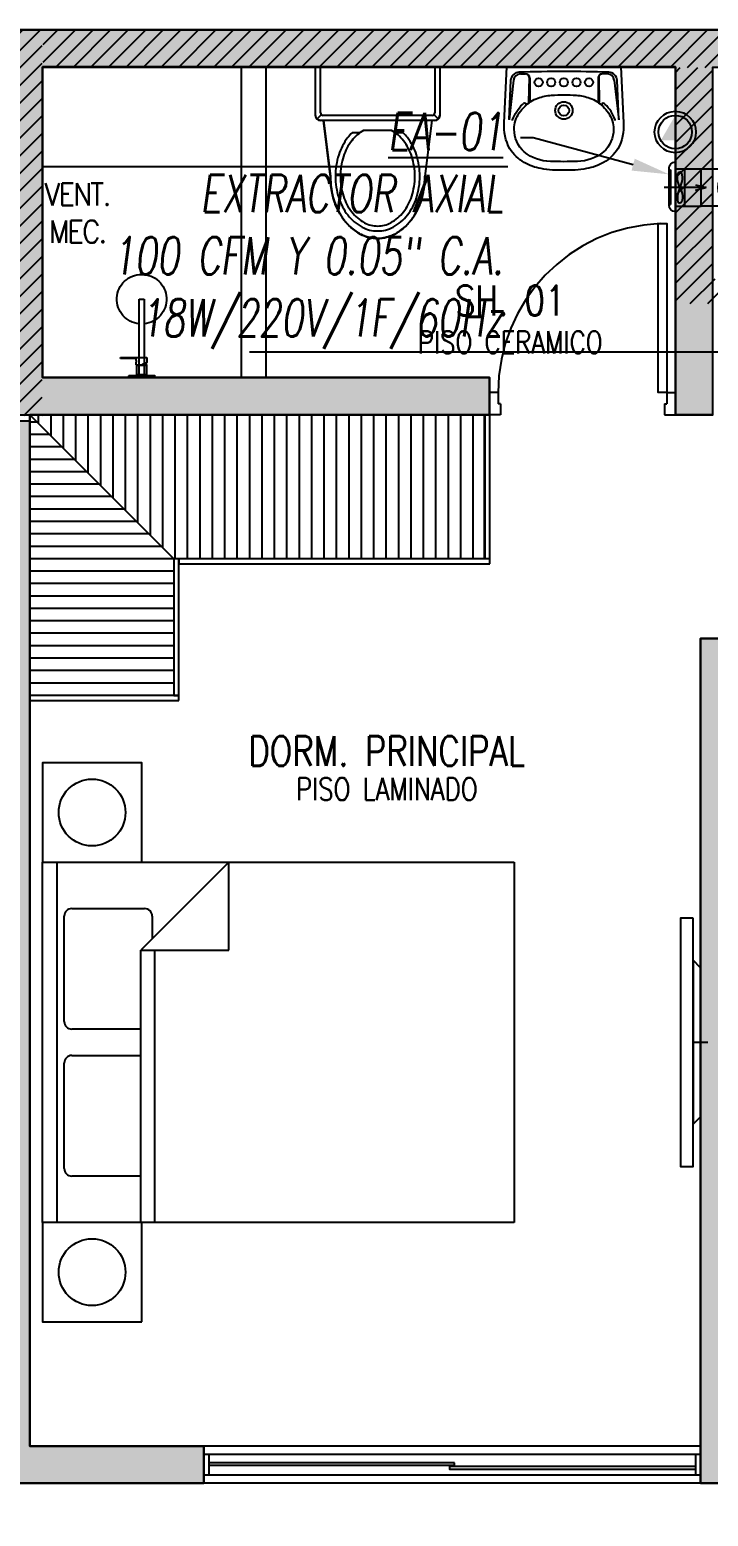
# Model space of a CAD drawing. Header units: millimetres. Extents: x -3 to 53, y -269 to 39.
# Drawn here: x 27.15 to 29.88, y 22.54 to 28.52 of the extents above; entities that cross this region are included whole.
import ezdxf
from ezdxf import colors
from ezdxf.entities.mleader import LeaderData, LeaderLine
from ezdxf.enums import TextEntityAlignment as Align
from ezdxf.math import Vec2, Vec3

# ---------------------------------------------------------------- set-up
doc = ezdxf.new("R2010")
doc.units = ezdxf.units.MM
doc.header["$LTSCALE"] = 15
doc.linetypes.add('CENTER', pattern=[2, 1.25, -0.25, 0.25, -0.25])
doc.linetypes.add('HIDDEN2', pattern=[0.1875, 0.125, -0.0625])
doc.layers.get('0').update_dxf_attribs({"color": 250})
for name, color, linetype in [('A-CORTE', 250, 'CENTER'), ('A-EST HATCH', 250, 'Continuous'), ('A-EST PLACAS', 250, 'Continuous'), ('A-EST VIGAS', 250, 'HIDDEN2'), ('A-MOBILIARIO', 250, 'Continuous'), ('A-MURO BAJO', 251, 'Continuous'), ('A-PROYECCIONES', 250, 'HIDDEN2'), ('A-SANITARIOS', 250, 'Continuous'), ('A-TEXTO-ACABADO PISO', 250, 'Continuous'), ('A-TEXTO-AMBIENTE', 252, 'Continuous'), ('A-TEXTO-INDICACIONES', 250, 'Continuous'), ('DLP_MOBILIARIO FIJO', 250, 'Continuous'), ('L-06_EQ-FIN-CONT', 141, 'Continuous'), ('L3 Equipos y Ductos', 160, 'Continuous'), ('L4 Linea mediana', 191, 'Continuous'), ('L6 Linea fina', 141, 'Continuous'), ('MURO CF 120', 250, 'Continuous'), ('MURO CF 60', 250, 'Continuous')]:
    doc.layers.add(name, color=color, linetype=linetype)
doc.layers.add('A-MUROS', color=252, linetype='Continuous', lineweight=30)
doc.styles.add('JNV ING', font='romans.shx', dxfattribs={"width": 0.7, "oblique": 8, "height": 0.15})
doc.styles.add('ROMANS', font='romans.shx', dxfattribs={"width": 0.8})
pattern_1 = [(45, (179.999405, -25.002057), (-0.035355339, 0.035355339), [])]

# ---------------------------------------------------------------- blocks, each defined once
blk = doc.blocks.new('FUTURE 150')
at = {"layer": 'L3 Equipos y Ductos'}
for p, q in [((-0.1294, 0.1486), (-0.1294, -0.0006)), ((-0.104, -0.026), (-0.104, 0.174)), ((-0.104, 0.152), (0, 0.152)), ((0, 0.152), (0, 0.002)), ((-0.104, 0.002), (0, 0.002))]:
    blk.add_line(p, q, dxfattribs=at)
for centre, start, end in [((-0.104, 0.1486), 90, 180), ((-0.104, -0.0006), 180, 270)]:
    blk.add_arc(centre, 0.0254, start, end, dxfattribs=at)
at = {"layer": 'L4 Linea mediana'}
for p, q in [((-0.1294, 0.1448), (-0.1239, 0.1448)), ((-0.1239, 0.0052), (-0.1239, 0.1448)), ((-0.066, 0.152), (-0.066, 0.002)), ((-0.1294, 0.0052), (-0.1239, 0.0052))]:
    blk.add_line(p, q, dxfattribs=at)
at = {"layer": 'L6 Linea fina'}
for p, q in [((0.0199, 0.077), (-0.1499, 0.077)), ((-0.0231, 0.0872), (0.0199, 0.077)), ((-0.0231, 0.0668), (0.0199, 0.077))]:
    blk.add_line(p, q, dxfattribs=at)
for points in [[(-0.0857, 0.077), (-0.0921, 0.0934), (-0.0951, 0.1284), (-0.0911, 0.1379), (-0.0857, 0.1402)], [(-0.0857, 0.077), (-0.0794, 0.0934), (-0.0764, 0.1284), (-0.0804, 0.1379), (-0.0857, 0.1402)], [(-0.0857, 0.077), (-0.0921, 0.0606), (-0.0951, 0.0256), (-0.0911, 0.0161), (-0.0857, 0.0138)], [(-0.0857, 0.077), (-0.0794, 0.0606), (-0.0764, 0.0256), (-0.0804, 0.0161), (-0.0857, 0.0138)]]:
    blk.add_spline(points, degree=3, dxfattribs=at)
blk = doc.blocks.new('Trampa de humo')
at = {"layer": 'L3 Equipos y Ductos'}
blk.add_lwpolyline([(0.155, 0.15), (0.013, 0.15), (0.013, 0), (0.155, 0)], dxfattribs=at)
for radius in [0.075, 0.06]:
    blk.add_circle((0.155, 0.075), radius, dxfattribs=at)
blk = doc.blocks.new('FUTURE150 con trampa')
blk.add_blockref('Trampa de humo', (0.0927, 0.0279))
at = {"layer": 'L-06_EQ-FIN-CONT'}
blk.add_blockref('FUTURE 150', (0.1057, 0.0259), dxfattribs=at)
blk = doc.blocks.new('PTO ELECT')
at = {"layer": 'L4 Linea mediana', "ltscale": 1.5}
blk.add_circle((-0.6859, 0.0891), 0.0833, dxfattribs=at)
at = {"layer": 'L6 Linea fina', "ltscale": 1.5}
blk.add_circle((-0.6859, 0.0891), 0.0671, dxfattribs=at)
blk.add_solid([(-0.6278, 0.0555), (-0.744, 0.0555), (-0.6278, 0.0555), (-0.6859, 0.1562)], dxfattribs=at)
blk = doc.blocks.new('est_P1')
at = {"layer": 'A-EST HATCH'}
h = blk.add_hatch(color=256, dxfattribs=at)
h.dxf.hatch_style = 1
h.paths.add_polyline_path([(-9.144, -13.7899), (-9.144, -7.725), (-10.644, -7.725), (-10.644, -8.475), (-10.794, -8.475), (-10.794, -7.525), (-8.994, -7.525), (-8.994, -8.4), (-7.494, -8.4), (-7.494, -7.9), (-7.344, -7.9), (-7.344, -8.6), (-8.994, -8.6), (-8.994, -13.7899)])
h.paths.add_polyline_path([(-30.244, -3.725), (-28.644, -3.725), (-28.644, -0.625), (-29.844, -0.625), (-29.844, -0.475), (-28.494, -0.475), (-28.494, -3.875), (-30.244, -3.875)])
h.paths.add_polyline_path([(-31.044, -0.475), (-31.194, -0.475), (-31.194, -3.875), (-31.044, -3.875)])
h.paths.add_polyline_path([(-36.544, 0), (-36.844, 0), (-36.844, -0.15), (-36.694, -0.15), (-36.694, -3.225), (-36.544, -3.225)])
h.paths.add_polyline_path([(-33.594, -0.625), (-33.594, -3.725), (-31.994, -3.725), (-31.994, -3.875), (-33.744, -3.875), (-33.744, -0.475), (-32.394, -0.475), (-32.394, -0.625)])
h.paths.add_polyline_path([(-42.844, -0.15), (-43.444, -0.15), (-43.444, 0), (-42.694, 0), (-42.694, -3.4), (-43.844, -3.4), (-43.844, -3.25), (-42.844, -3.25)])
h.paths.add_polyline_path([(-44.644, 0), (-44.644, -3.4), (-44.794, -3.4), (-44.794, 0)])
h.paths.add_polyline_path([(-45.594, -3.25), (-47.194, -3.25), (-47.194, -0.15), (-45.994, -0.15), (-45.994, 0), (-47.344, 0), (-47.344, -3.4), (-45.594, -3.4)])
h.paths.add_polyline_path([(-42.844, -13.7), (-43.444, -13.7), (-43.444, -13.85), (-42.694, -13.85), (-42.694, -10.45), (-43.844, -10.45), (-43.844, -10.6), (-42.844, -10.6)])
h.paths.add_polyline_path([(-44.644, -13.85), (-44.644, -10.45), (-44.794, -10.45), (-44.794, -13.85)])
h.paths.add_polyline_path([(-45.594, -10.6), (-47.194, -10.6), (-47.194, -13.7), (-45.994, -13.7), (-45.994, -13.85), (-47.344, -13.85), (-47.344, -10.45), (-45.594, -10.45)])
h.paths.add_polyline_path([(-39.994, -10.35), (-39.844, -10.35), (-39.844, -13.6999), (-39.694, -13.6999), (-39.694, -13.8499), (-39.994, -13.8499)])
h.paths.add_polyline_path([(-30.244, -10.125), (-28.644, -10.125), (-28.644, -13.225), (-29.844, -13.225), (-29.844, -13.375), (-28.494, -13.375), (-28.494, -9.975), (-30.244, -9.975)])
h.paths.add_polyline_path([(-31.044, -13.375), (-31.194, -13.375), (-31.194, -9.975), (-31.044, -9.975)])
h.paths.add_polyline_path([(-36.544, -13.85), (-36.844, -13.8499), (-36.844, -13.7), (-36.694, -13.7), (-36.694, -10.625), (-36.544, -10.625)])
h.paths.add_polyline_path([(-33.594, -13.225), (-33.594, -10.125), (-31.994, -10.125), (-31.994, -9.975), (-33.744, -9.975), (-33.744, -13.375), (-32.394, -13.375), (-32.394, -13.225)])
h.paths.add_polyline_path([(-17.094, -3.725), (-18.694, -3.725), (-18.694, -0.625), (-17.494, -0.625), (-17.494, -0.475), (-18.844, -0.475), (-18.844, -3.875), (-17.094, -3.875)])
h.paths.add_polyline_path([(-16.294, -0.475), (-16.144, -0.475), (-16.144, -3.875), (-16.294, -3.875)])
h.paths.add_polyline_path([(-10.494, 0), (-10.494, -0.15), (-10.644, -0.15), (-10.644, -3.225), (-10.794, -3.225), (-10.794, 0)])
h.paths.add_polyline_path([(-13.744, -0.625), (-13.744, -3.725), (-15.344, -3.725), (-15.344, -3.875), (-13.594, -3.875), (-13.594, -0.475), (-14.944, -0.475), (-14.944, -0.625)])
h.paths.add_polyline_path([(-8.994, -5.25), (-7.344, -5.25), (-7.344, -5.95), (-7.494, -5.95), (-7.494, -5.45), (-8.994, -5.45), (-8.994, -6.325), (-10.794, -6.325), (-10.794, -5.375), (-10.644, -5.375), (-10.644, -6.125), (-9.144, -6.125), (-9.144, -0.06), (-8.994, -0.06)])
h.paths.add_polyline_path([(-4.494, -0.15), (-3.894, -0.15), (-3.894, 0), (-4.644, 0), (-4.644, -3.4), (-3.494, -3.4), (-3.494, -3.25), (-4.494, -3.25)])
h.paths.add_polyline_path([(-2.694, 0), (-2.694, -3.4), (-2.544, -3.4), (-2.544, 0)])
h.paths.add_polyline_path([(-1.744, -3.25), (-0.144, -3.25), (-0.144, -0.15), (-1.344, -0.15), (-1.344, 0), (0.006, 0), (0.006, -3.4), (-1.744, -3.4)])
h.paths.add_polyline_path([(-2.694, -13.85), (-2.694, -10.4499), (-2.544, -10.4499), (-2.544, -13.85)])
h.paths.add_polyline_path([(-1.744, -10.5999), (-0.144, -10.5999), (-0.144, -13.7), (-1.344, -13.7), (-1.344, -13.85), (0.006, -13.85), (0.006, -10.4499), (-1.744, -10.4499)])
h.paths.add_polyline_path([(-7.344, -10.35), (-7.494, -10.35), (-7.494, -13.6999), (-7.644, -13.6999), (-7.644, -13.8499), (-7.344, -13.85)])
h.paths.add_polyline_path([(-17.094, -10.125), (-18.694, -10.125), (-18.694, -13.225), (-17.494, -13.225), (-17.494, -13.375), (-18.844, -13.375), (-18.844, -9.975), (-17.094, -9.975)])
h.paths.add_polyline_path([(-16.294, -13.375), (-16.144, -13.375), (-16.144, -9.975), (-16.294, -9.975)])
h.paths.add_polyline_path([(-10.794, -13.85), (-10.494, -13.8499), (-10.494, -13.6999), (-10.644, -13.7), (-10.644, -10.625), (-10.794, -10.625)])
h.paths.add_polyline_path([(-13.744, -13.225), (-13.744, -10.125), (-15.344, -10.125), (-15.344, -9.975), (-13.594, -9.975), (-13.594, -13.375), (-14.944, -13.375), (-14.944, -13.225)])
h.paths.add_polyline_path([(-38.344, -7.525), (-36.544, -7.525), (-36.544, -8.475), (-36.694, -8.475), (-36.694, -7.725), (-38.194, -7.725), (-38.194, -13.7899), (-38.344, -13.7899), (-38.344, -8.6), (-39.994, -8.6), (-39.994, -7.9), (-39.844, -7.9), (-39.844, -8.4), (-38.344, -8.4)])
h.paths.add_polyline_path([(-4.644, -13.85), (-4.644, -10.4499), (-3.494, -10.4499), (-3.494, -10.5999), (-4.494, -10.5999), (-4.494, -13.7), (-3.894, -13.7), (-3.894, -13.85)])
h.paths.add_polyline_path([(-1.7407, -5.5), (-1.594, -5.5), (-1.594, -4.3), (-3.744, -4.3), (-3.744, -4.45), (-3.294, -4.45), (-3.294, -6.05), (-3.094, -6.05), (-3.094, -4.45), (-1.744, -4.45), (-1.744, -5.5)], flags=17)
h.paths.add_polyline_path([(-1.7407, -8.3499), (-1.594, -8.3499), (-1.594, -9.5499), (-3.744, -9.5499), (-3.744, -9.3999), (-3.294, -9.4), (-3.294, -7.8), (-3.094, -7.8), (-3.094, -9.4), (-1.744, -9.3999), (-1.744, -8.3499)], flags=17)
h.paths.add_polyline_path([(-7.494, -6.85), (-4.644, -6.85), (-4.644, -4.3), (-4.494, -4.3), (-4.494, -6.85), (-1.744, -6.85), (-1.744, -6.25), (-1.594, -6.25), (-1.594, -6.85), (1.156, -6.85), (1.156, -2.8), (1.356, -2.8), (1.356, -11.05), (1.156, -11.05), (1.156, -7), (-1.594, -7), (-1.594, -7.5999), (-1.744, -7.5999), (-1.744, -7), (-4.494, -7), (-4.494, -9.5499), (-4.644, -9.5499), (-4.644, -7), (-7.494, -7)])
h.paths.add_polyline_path([(-7.344, 0), (-7.344, -3.5), (-7.494, -3.5), (-7.494, -0.15), (-7.644, -0.15), (-7.644, 0)])
h.paths.add_polyline_path([(-38.344, -0.06), (-38.344, -5.25), (-39.994, -5.25), (-39.994, -5.95), (-39.844, -5.95), (-39.844, -5.45), (-38.344, -5.45), (-38.344, -6.325), (-36.544, -6.325), (-36.544, -5.375), (-36.694, -5.375), (-36.694, -6.125), (-38.194, -6.125), (-38.194, -0.06)])
h.paths.add_polyline_path([(-45.744, -6.85), (-48.494, -6.85), (-48.494, -2.8), (-48.694, -2.8), (-48.694, -11.0499), (-48.494, -11.0499), (-48.494, -6.9999), (-45.744, -7), (-45.744, -7.6), (-45.594, -7.6), (-45.594, -7), (-42.844, -7), (-42.844, -9.55), (-42.694, -9.55), (-42.694, -6.9999), (-39.8439, -6.9999), (-39.8439, -6.85), (-42.694, -6.85), (-42.694, -4.3), (-42.844, -4.3), (-42.844, -6.85), (-45.594, -6.85), (-45.594, -6.25), (-45.744, -6.25)])
h.paths.add_polyline_path([(-39.994, 0), (-39.694, 0), (-39.694, -0.15), (-39.844, -0.15), (-39.8439, -3.5), (-39.994, -3.5)])
h.paths.add_polyline_path([(-45.5972, -5.5), (-45.744, -5.5), (-45.744, -4.3), (-43.594, -4.3), (-43.594, -4.45), (-44.044, -4.45), (-44.044, -6.05), (-44.244, -6.05), (-44.244, -4.45), (-45.594, -4.45), (-45.594, -5.5)], flags=17)
h.paths.add_polyline_path([(-45.5972, -8.35), (-45.744, -8.35), (-45.744, -9.55), (-43.594, -9.55), (-43.594, -9.4), (-44.044, -9.4), (-44.044, -7.8), (-44.244, -7.8), (-44.244, -9.4), (-45.594, -9.4), (-45.594, -8.35)], flags=17)
h.paths.add_polyline_path([(-25.344, -6.325), (-25.494, -6.325), (-25.494, -2.625), (-25.344, -2.625)])
h.paths.add_polyline_path([(-21.094, -6.325), (-11.694, -6.325), (-11.694, -6.175), (-15.244, -6.175), (-15.244, -4.775), (-15.444, -4.775), (-15.444, -6.175), (-18.344, -6.175), (-18.344, -4.775), (-18.494, -4.775), (-18.494, -6.175), (-20.894, -6.175), (-20.894, -4.925), (-19.244, -4.925), (-19.244, -4.775), (-21.519, -4.775), (-21.519, -4.925), (-21.094, -4.925)])
h.paths.add_polyline_path([(-21.544, -6.325), (-23.544, -6.325), (-23.544, -6.175), (-21.694, -6.175), (-21.694, -2.775), (-23.544, -2.775), (-23.544, -2.625), (-21.694, -2.625), (-21.694, -0.475), (-20.844, -0.475), (-20.844, -0.625), (-21.544, -0.625)])
h.paths.add_polyline_path([(-26.244, -4.925), (-26.244, -6.325), (-35.644, -6.325), (-35.644, -6.175), (-32.094, -6.175), (-32.094, -4.775), (-31.894, -4.775), (-31.894, -6.175), (-28.994, -6.175), (-28.994, -4.775), (-28.844, -4.775), (-28.844, -6.175), (-26.444, -6.175), (-26.444, -4.925), (-28.094, -4.925), (-28.094, -4.775), (-25.899, -4.7733), (-25.899, -4.9233)])
h.paths.add_polyline_path([(-25.874, -0.6233), (-26.494, -0.625), (-26.494, -0.475), (-25.674, -0.4733), (-25.674, -6.3233), (-25.874, -6.3233)])
h.paths.add_polyline_path([(-25.674, -9.0983), (-25.674, -13.3733), (-26.494, -13.375), (-26.494, -13.225), (-25.874, -13.2233), (-25.874, -9.0983)])
h.paths.add_polyline_path([(-27.644, -9.075), (-27.644, -8.925), (-25.874, -8.9234), (-25.874, -7.6733), (-28.394, -7.675), (-28.394, -9.075), (-28.544, -9.075), (-28.544, -7.675), (-31.894, -7.675), (-31.894, -9.075), (-32.094, -9.075), (-32.094, -7.675), (-35.644, -7.675), (-35.644, -7.525), (-25.674, -7.5234), (-25.674, -9.0733)])
h.paths.add_polyline_path([(-19.694, -9.075), (-19.694, -8.925), (-21.494, -8.925), (-21.494, -7.675), (-18.944, -7.675), (-18.944, -9.075), (-18.794, -9.075), (-18.794, -7.675), (-15.444, -7.675), (-15.444, -9.075), (-15.244, -9.075), (-15.244, -7.675), (-11.694, -7.675), (-11.694, -7.525), (-21.694, -7.525), (-21.694, -9.075)])
h.paths.add_polyline_path([(-22.694, -12.8249), (-25.344, -12.825), (-25.344, -10.175), (-22.994, -10.175), (-22.994, -9.625), (-22.694, -9.625), (-22.694, -9.475), (-23.144, -9.475), (-23.144, -10.025), (-25.344, -10.025), (-25.344, -7.675), (-24.144, -7.675), (-24.144, -7.525), (-25.494, -7.525), (-25.494, -12.975), (-22.694, -12.975)])
h.paths.add_polyline_path([(-21.694, -13.375), (-20.844, -13.375), (-20.844, -13.225), (-21.544, -13.225), (-21.544, -9.1), (-21.694, -9.1)])
at = {"layer": 'A-EST PLACAS', "elevation": 0}
for points in [[(-19.694, -9.075), (-19.694, -8.925), (-21.494, -8.925), (-21.494, -7.675), (-18.944, -7.675), (-18.944, -9.075), (-18.794, -9.075), (-18.794, -7.675), (-15.444, -7.675), (-15.444, -9.075), (-15.244, -9.075), (-15.244, -7.675), (-11.694, -7.675), (-11.694, -7.525), (-21.694, -7.525), (-21.694, -9.075)], [(-21.694, -13.375), (-20.844, -13.375), (-20.844, -13.225), (-21.544, -13.225), (-21.544, -9.1), (-21.694, -9.1)], [(-17.094, -10.125), (-18.694, -10.125), (-18.694, -13.225), (-17.494, -13.225), (-17.494, -13.375), (-18.844, -13.375), (-18.844, -9.975), (-17.094, -9.975)]]:
    blk.add_lwpolyline(points, close=True, dxfattribs=at)
at = {"layer": 'A-EST VIGAS'}
blk.add_line((-18.844, -13.375, 0), (-20.844, -13.375, 0), dxfattribs=at)
blk = doc.blocks.new('Cortes-Elev.')
at = {"layer": 'A-CORTE', "linetype": 'CENTER', "ltscale": 0.5}
blk.add_lwpolyline([(-1.966, 27.2284), (51.8601, 27.2284)], dxfattribs=at)
blk = doc.blocks.new('ducha marsano')
at = {"linetype": 'HIDDEN2', "ltscale": 0.5, "extrusion": (-4.9425e-10, -7.91123e-10, -1)}
for p, q in [((-0.01, 0), (0.01, 0)), ((0.01, 0), (0.01, -0.3155)), ((-0.0155, -0.058), (-0.0157, -0.058)), ((-0.01, -0.3155), (-0.01, 0)), ((0.0225, -0.0515), (-0.0001, -0.0515)), ((0.0225, -0.0515), (0.0225, -0.0627)), ((-0.0205, -0.08), (-0.0205, -0.0601)), ((0.021, -0.0815), (-0.019, -0.0815)), ((0.025, -0.0815), (0.021, -0.0815)), ((0.0225, -0.0682), (0.0225, -0.077)), ((0.0225, -0.077), (0.025, -0.077)), ((0.025, -0.077), (0.0771, -0.077)), ((0.0771, -0.0815), (0.025, -0.0815)), ((0.0771, -0.077), (0.0816, -0.077)), ((0.0816, -0.0815), (0.0771, -0.0815)), ((0.0816, -0.077), (0.082, -0.077)), ((0.082, -0.0815), (0.0816, -0.0815)), ((0.082, -0.077), (0.084, -0.077)), ((0.084, -0.0815), (0.082, -0.0815)), ((0.0855, -0.0785), (0.0855, -0.08)), ((0.01, -0.3155), (-0.01, -0.3155))]:
    blk.add_line(p, q, dxfattribs=at)
for centre, radius, start, end in [((-0.0004, -0.0462), 0.02, 323.95812, 354.92979), ((0.0004, -0.0462), 0.02, 185.07021, 195.2705), ((0.019, -0.08), 0.0015, 270, 360), ((-0.084, -0.0785), 0.0015, 90, 180), ((-0.084, -0.08), 0.0015, 180, 270), ((0, -0.3155), 0.1, 95.73917, 84.26083)]:
    blk.add_arc(centre, radius, start, end, dxfattribs=at)
at = {"linetype": 'HIDDEN2', "ltscale": 0.5, "extrusion": (-4.94252e-10, -7.91124e-10, -1)}
blk.add_ellipse((0, -0.0515), major_axis=(-0.0225, -0.0095), ratio=0.001448, start_param=0.425436, end_param=1.567366, dxfattribs=at)
at = {"linetype": 'HIDDEN2', "ltscale": 0.5}
for points, degree in [([(-0.0305, 0), (0, 0), (0.0305, 0)], 2), ([(0.0305, 0), (0.0415, 0), (0.0525, 0)], 2), ([(0.0525, 0), (0.0525, -0.0038), (0.0525, -0.0075)], 2), ([(-0.0525, 0), (-0.0525, -0.0038), (-0.0525, -0.0075)], 2), ([(-0.0525, 0), (-0.0415, 0), (-0.0305, 0)], 2), ([(-0.0525, -0.0075), (-0.0525, -0.0075), (-0.0525, -0.0075)], 2), ([(0.0305, -0.008), (0, -0.008), (-0.0305, -0.008)], 2), ([(-0.0215, -0.008), (-0.0215, -0.0093), (-0.0215, -0.0105)], 2), ([(-0.021, -0.011), (-0.007, -0.011), (0.007, -0.011), (0.021, -0.011)], 3), ([(-0.02, -0.011), (-0.02, -0.0294), (-0.02, -0.0477)], 2), ([(-0.0197, -0.048), (0, -0.048), (0.0197, -0.048)], 2), ([(0.02, -0.011), (0.02, -0.0294), (0.02, -0.0477)], 2), ([(0.0215, -0.008), (0.0215, -0.0093), (0.0215, -0.0105)], 2)]:
    blk.add_open_spline(points, degree=degree, dxfattribs=at)
for points, weights in [([(-0.0525, -0.0075), (-0.0525, -0.0075), (-0.0525, -0.0075)], [1, 0.990847086912, 0.982266230892]), ([(-0.052, -0.008), (-0.0525, -0.008), (-0.0525, -0.0075)], [1, 0.707106781193, 1]), ([(-0.0215, -0.0105), (-0.0215, -0.011), (-0.021, -0.011)], [1, 0.70710678154, 1]), ([(-0.02, -0.0477), (-0.02, -0.048), (-0.0197, -0.048)], [1, 0.707106780138, 1]), ([(0.02, -0.0477), (0.02, -0.048), (0.0197, -0.048)], [1, 0.707106779703, 1]), ([(0.0211, -0.011), (0.0211, -0.011), (0.021, -0.011)], [1, 0.992411795776, 1]), ([(0.052, -0.008), (0.0521, -0.008), (0.0521, -0.008)], [1, 0.992411795771, 1])]:
    blk.add_rational_spline(points, weights, degree=2, dxfattribs=at)
for points, knots in [([(-0.0305, -0.008), (-0.0332, -0.008), (-0.0374, -0.008), (-0.0424, -0.008), (-0.0458, -0.008), (-0.0486, -0.008), (-0.0512, -0.008), (-0.052, -0.008), (-0.052, -0.008)], [0, 0, 0, 0, 8.104572, 12.495263, 16.885954, 21.276645, 25.667336, 33.771908, 33.771908, 33.771908, 33.771908]), ([(0.052, -0.008), (0.052, -0.008), (0.0512, -0.008), (0.0486, -0.008), (0.0458, -0.008), (0.0424, -0.008), (0.0374, -0.008), (0.0332, -0.008), (0.0305, -0.008)], [0, 0, 0, 0, 8.104572, 12.495263, 16.885954, 21.276645, 25.667336, 33.771908, 33.771908, 33.771908, 33.771908]), ([(0.0225, -0.0682), (0.0225, -0.0682), (0.0225, -0.0682), (0.0225, -0.0679), (0.0224, -0.0677), (0.0224, -0.0672), (0.0224, -0.0669), (0.0223, -0.0662), (0.0223, -0.0658), (0.0223, -0.0652), (0.0223, -0.0648), (0.0224, -0.0641), (0.0224, -0.0638), (0.0224, -0.0633), (0.0225, -0.0631), (0.0225, -0.0628), (0.0225, -0.0627), (0.0225, -0.0627)], [0.4148436, 0.4148436, 0.4148436, 0.4148436, 0.5185541, 0.5185541, 0.6222645, 0.6222645, 0.7259759, 0.7259759, 0.8296873, 0.8296873, 0.9333987, 0.9333987, 1.03711, 1.03711, 1.1408205, 1.1408205, 1.2445309, 1.2445309, 1.2445309, 1.2445309])]:
    blk.add_open_spline(points, degree=3, knots=knots, dxfattribs=at)
for points, weights, degree, knots in [([(0.0211, -0.011), (0.0211, -0.011), (0.0211, -0.011), (0.0211, -0.011), (0.0214, -0.0109), (0.0215, -0.0107), (0.0215, -0.0105)], [0.918641037743, 0.918640949346, 0.918640860949, 0.918640772552, 0.789223156395, 0.789223156395, 0.918640772552], 3, [0.1238988, 0.1238988, 0.1238988, 0.1238988, 0.1238993, 0.1238993, 0.1238993, 0.78603, 0.78603, 0.78603, 0.78603]), ([(0.0521, -0.008), (0.0521, -0.008), (0.0521, -0.008), (0.0525, -0.0079), (0.0525, -0.0075)], [0.918641037749, 0.918640905153, 0.918640772558, 0.724517853988, 0.918640772558], 2, [0.1238988, 0.1238988, 0.1238988, 0.1238993, 0.1238993, 0.7860311, 0.7860311, 0.7860311])]:
    blk.add_rational_spline(points, weights, degree=degree, knots=knots, dxfattribs=at)
blk = doc.blocks.new('A$C4BFA03A9')
for points in [[(0.06, -0.5), (0.11, -0.5), (0.11, 0.5), (0.06, 0.5)], [(0.03, -0.3), (0.06, -0.33), (0.06, 0.33), (0.03, 0.3)]]:
    blk.add_lwpolyline(points, close=True)
at = {"layer": 'A-PROYECCIONES', "ltscale": 0.15}
blk.add_line((0.06, 0), (0, 0), dxfattribs=at)
blk = doc.blocks.new('CAMA 2PLAZAS C_VELADOR')
for p, q in [((-1.8499, 0), (-0.3999, 0)), ((-1.8499, -0.06), (-1.8499, 0)), ((-0.3999, 0), (-0.3999, -0.06))]:
    blk.add_line(p, q)
at = {"linetype": 'Continuous'}
for p, q in [((-1.8499, -0.06), (-0.3999, -0.06)), ((-1.8499, -1.9), (-1.8499, -0.06)), ((-1.6633, -0.3958), (-1.6633, -0.1184)), ((-1.6327, -0.0878), (-1.2086, -0.0878)), ((-1.1779, -0.1184), (-1.1779, -0.3958)), ((-1.0719, -0.3958), (-1.0719, -0.1184)), ((-1.0413, -0.0878), (-0.6172, -0.0878)), ((-0.5866, -0.1184), (-0.5866, -0.4118)), ((-0.3999, -0.06), (-0.3999, -1.9)), ((-1.8499, -0.396), (-0.7546, -0.396)), ((-0.3999, -0.7507), (-0.7546, -0.396)), ((-0.7546, -0.396), (-0.7546, -0.7507)), ((-0.7546, -0.452), (-1.8499, -0.452)), ((-0.6172, -0.4424), (-0.7082, -0.4424)), ((-0.7546, -0.7507), (-0.3999, -0.7507)), ((-0.3999, -1.9), (-1.8499, -1.9))]:
    blk.add_line(p, q, dxfattribs=at)
for points in [[(-2.2499, -0.4), (-1.8499, -0.4), (-1.8499, 0), (-2.2499, 0)], [(-0.4, -0.4), (0, -0.4), (0, 0), (-0.4, 0)]]:
    blk.add_lwpolyline(points, close=True)
for centre in [(-2.0499, -0.2), (-0.2, -0.2)]:
    blk.add_circle(centre, 0.1344)
for centre, start, end in [((-1.6327, -0.1184), 90, 180), ((-1.2086, -0.1184), 0, 90), ((-1.0413, -0.1184), 90, 180), ((-0.6172, -0.1184), 0, 90), ((-0.6172, -0.4118), 270, 0)]:
    blk.add_arc(centre, 0.0306, start, end, dxfattribs=at)
blk = doc.blocks.new('*U142')
for p, q in [((0.01, 0.705), (0.01, 0.75)), ((0.1, 0.715), (0.1, 0.75)), ((0.055, 0.705), (0.01, 0.705)), ((0.1, 0.715), (0.055, 0.715)), ((0.055, 0.705), (0.055, 0.715)), ((0.055, 0.045), (0.01, 0.045)), ((0.01, 0.045), (0.01, 0)), ((0.055, 0.045), (0.055, 0.035)), ((0.1, 0.035), (0.055, 0.035)), ((0.1, 0.035), (0.1, 0))]:
    blk.add_line(p, q)
blk.add_lwpolyline([(0.78, 0.07), (0.78, 0.035), (0.1, 0.035), (0.1, 0.07)], close=True)
at = {"linetype": 'HIDDEN2'}
blk.add_arc((0.0996, 0.0341), 0.6809, 2.23015, 89.96723, dxfattribs=at)
blk = doc.blocks.new('SIFON JET_PLANTA')
at = {"extrusion": (-2.64698e-23, 6.61744e-24, -1)}
for p, q in [((-0.2129, 0.239, 0), (-0.211, 0.2419, 0)), ((-0.211, 0.2419, 0), (-0.2091, 0.2441, 0)), ((-0.2091, 0.2441, 0), (-0.2077, 0.2455, 0)), ((-0.2077, 0.2455, 0), (-0.2055, 0.247, 0)), ((-0.2055, 0.247, 0), (-0.2007, 0.2492, 0)), ((-0.2007, 0.2492, 0), (-0.195, 0.25, 0)), ((-0.195, 0.25, 0), (-0.195, 0.25, 0)), ((-0.195, 0.25, 0), (-0.1605, 0.25, 0)), ((-0.1605, 0.25, 0), (-0.0975, 0.25, 0)), ((-0.0975, 0.25, 0), (-0.0323, 0.25, 0)), ((-0.0323, 0.25, 0), (0, 0.25, 0)), ((0, 0.25, 0), (0, -0.25, 0)), ((-0.5265, 0.1784, 0), (-0.5216, 0.1797, 0)), ((-0.5216, 0.1797, 0), (-0.5148, 0.1813, 0)), ((-0.5148, 0.1813, 0), (-0.5079, 0.1829, 0)), ((-0.5079, 0.1829, 0), (-0.5016, 0.1842, 0)), ((-0.5016, 0.1842, 0), (-0.4865, 0.1867, 0)), ((-0.4865, 0.1867, 0), (-0.4763, 0.188, 0)), ((-0.4763, 0.188, 0), (-0.4726, 0.1884, 0)), ((-0.4726, 0.1884, 0), (-0.4636, 0.1892, 0)), ((-0.4636, 0.1892, 0), (-0.4549, 0.1897, 0)), ((-0.4549, 0.1897, 0), (-0.449, 0.1899, 0)), ((-0.449, 0.1899, 0), (-0.44, 0.19, 0)), ((-0.44, 0.19, 0), (-0.4322, 0.191, 0)), ((-0.4322, 0.191, 0), (-0.215, 0.2181, 0)), ((-0.215, 0.2278, 0), (-0.2149, 0.2323, 0)), ((-0.215, 0.2234, 0), (-0.215, 0.2278, 0)), ((-0.215, 0.2181, 0), (-0.215, 0.2234, 0)), ((-0.2149, 0.2323, 0), (-0.2142, 0.2356, 0)), ((-0.2142, 0.2356, 0), (-0.2129, 0.239, 0)), ((-0.6386, 0.1152, 0), (-0.6326, 0.121, 0)), ((-0.6326, 0.121, 0), (-0.6299, 0.1235, 0)), ((-0.6299, 0.1235, 0), (-0.6251, 0.1276, 0)), ((-0.6251, 0.1276, 0), (-0.6206, 0.1314, 0)), ((-0.6206, 0.1314, 0), (-0.6168, 0.1344, 0)), ((-0.6168, 0.1344, 0), (-0.6106, 0.1389, 0)), ((-0.6106, 0.1389, 0), (-0.6061, 0.142, 0)), ((-0.6061, 0.142, 0), (-0.6, 0.1461, 0)), ((-0.6, 0.1461, 0), (-0.5963, 0.1484, 0)), ((-0.5963, 0.1484, 0), (-0.5908, 0.1517, 0)), ((-0.5908, 0.1517, 0), (-0.5862, 0.1543, 0)), ((-0.5862, 0.1543, 0), (-0.5794, 0.158, 0)), ((-0.5794, 0.158, 0), (-0.5693, 0.1629, 0)), ((-0.5693, 0.1629, 0), (-0.5517, 0.1703, 0)), ((-0.5517, 0.1703, 0), (-0.5465, 0.1722, 0)), ((-0.5465, 0.1722, 0), (-0.5385, 0.1749, 0)), ((-0.5385, 0.1749, 0), (-0.5346, 0.176, 0)), ((-0.5346, 0.176, 0), (-0.5265, 0.1784, 0)), ((-0.6779, 0.0582, 0), (-0.6745, 0.0655, 0)), ((-0.6745, 0.0655, 0), (-0.6722, 0.0699, 0)), ((-0.6745, 0.0655, 0), (-0.6745, 0.0655, 0)), ((-0.6722, 0.0699, 0), (-0.6705, 0.0728, 0)), ((-0.6705, 0.0728, 0), (-0.669, 0.0755, 0)), ((-0.669, 0.0755, 0), (-0.6672, 0.0785, 0)), ((-0.6672, 0.0785, 0), (-0.665, 0.082, 0)), ((-0.665, 0.082, 0), (-0.6634, 0.0845, 0)), ((-0.6634, 0.0845, 0), (-0.6611, 0.088, 0)), ((-0.6611, 0.088, 0), (-0.657, 0.0936, 0)), ((-0.657, 0.0936, 0), (-0.6534, 0.0984, 0)), ((-0.657, 0.0936, 0), (-0.657, 0.0936, 0)), ((-0.6534, 0.0984, 0), (-0.6503, 0.1023, 0)), ((-0.6534, 0.0984, 0), (-0.6534, 0.0984, 0)), ((-0.6503, 0.1023, 0), (-0.6453, 0.108, 0)), ((-0.6453, 0.108, 0), (-0.6386, 0.1152, 0)), ((-0.69, 0, 0), (-0.6899, 0.0044, 0)), ((-0.6899, 0.0044, 0), (-0.6897, 0.0096, 0)), ((-0.6897, 0.0096, 0), (-0.6893, 0.014, 0)), ((-0.6893, 0.014, 0), (-0.6887, 0.0194, 0)), ((-0.6887, 0.0194, 0), (-0.6881, 0.0236, 0)), ((-0.6881, 0.0236, 0), (-0.6872, 0.0284, 0)), ((-0.6881, 0.0236, 0), (-0.6881, 0.0236, 0)), ((-0.6872, 0.0284, 0), (-0.6867, 0.031, 0)), ((-0.6867, 0.031, 0), (-0.6855, 0.0361, 0)), ((-0.6855, 0.0361, 0), (-0.6838, 0.0421, 0)), ((-0.6855, 0.0361, 0), (-0.6855, 0.0361, 0)), ((-0.6838, 0.0421, 0), (-0.6819, 0.048, 0)), ((-0.6838, 0.0421, 0), (-0.6838, 0.0421, 0)), ((-0.6819, 0.048, 0), (-0.6804, 0.0521, 0)), ((-0.6804, 0.0521, 0), (-0.6793, 0.0547, 0)), ((-0.6793, 0.0547, 0), (-0.6779, 0.0582, 0)), ((-0.6899, -0.0065, 0), (-0.69, 0, 0)), ((-0.6896, -0.0111, 0), (-0.6899, -0.0065, 0)), ((-0.6891, -0.0164, 0), (-0.6896, -0.0111, 0)), ((-0.6881, -0.0232, 0), (-0.6891, -0.0164, 0)), ((-0.6876, -0.0264, 0), (-0.6881, -0.0232, 0)), ((-0.687, -0.0296, 0), (-0.6876, -0.0264, 0)), ((-0.6864, -0.0321, 0), (-0.687, -0.0296, 0)), ((-0.6855, -0.0361, 0), (-0.6864, -0.0321, 0)), ((-0.6838, -0.0419, 0), (-0.6855, -0.0361, 0)), ((-0.6827, -0.0457, 0), (-0.6838, -0.0419, 0)), ((-0.6814, -0.0492, 0), (-0.6827, -0.0457, 0)), ((-0.6803, -0.0522, 0), (-0.6814, -0.0492, 0)), ((-0.6792, -0.0551, 0), (-0.6803, -0.0522, 0)), ((-0.6779, -0.0581, 0), (-0.6792, -0.0551, 0)), ((-0.677, -0.0602, 0), (-0.6779, -0.0581, 0)), ((-0.6751, -0.0642, 0), (-0.677, -0.0602, 0)), ((-0.6722, -0.0699, 0), (-0.6751, -0.0642, 0)), ((-0.6706, -0.0727, 0), (-0.6722, -0.0699, 0)), ((-0.6679, -0.0774, 0), (-0.6706, -0.0727, 0)), ((-0.6646, -0.0826, 0), (-0.6679, -0.0774, 0)), ((-0.6623, -0.0862, 0), (-0.6646, -0.0826, 0)), ((-0.6599, -0.0897, 0), (-0.6623, -0.0862, 0)), ((-0.6554, -0.0958, 0), (-0.6599, -0.0897, 0)), ((-0.6494, -0.1032, 0), (-0.6554, -0.0958, 0)), ((-0.6458, -0.1074, 0), (-0.6494, -0.1032, 0)), ((-0.64, -0.1137, 0), (-0.6458, -0.1074, 0)), ((-0.6379, -0.1158, 0), (-0.64, -0.1137, 0)), ((-0.6347, -0.119, 0), (-0.6379, -0.1158, 0)), ((-0.6335, -0.1201, 0), (-0.6347, -0.119, 0)), ((-0.6347, -0.119, 0), (-0.6347, -0.119, 0)), ((-0.6318, -0.1217, 0), (-0.6335, -0.1201, 0)), ((-0.6305, -0.123, 0), (-0.6318, -0.1217, 0)), ((-0.6318, -0.1217, 0), (-0.6318, -0.1217, 0)), ((-0.6288, -0.1244, 0), (-0.6305, -0.123, 0)), ((-0.6276, -0.1255, 0), (-0.6288, -0.1244, 0)), ((-0.6262, -0.1268, 0), (-0.6276, -0.1255, 0)), ((-0.6245, -0.1281, 0), (-0.6262, -0.1268, 0)), ((-0.6235, -0.1291, 0), (-0.6245, -0.1281, 0)), ((-0.6245, -0.1281, 0), (-0.6245, -0.1281, 0)), ((-0.6223, -0.13, 0), (-0.6235, -0.1291, 0)), ((-0.6215, -0.1307, 0), (-0.6223, -0.13, 0)), ((-0.6204, -0.1315, 0), (-0.6215, -0.1307, 0)), ((-0.6193, -0.1324, 0), (-0.6204, -0.1315, 0)), ((-0.6179, -0.1335, 0), (-0.6193, -0.1324, 0)), ((-0.6168, -0.1344, 0), (-0.6179, -0.1335, 0)), ((-0.6153, -0.1355, 0), (-0.6168, -0.1344, 0)), ((-0.6142, -0.1363, 0), (-0.6153, -0.1355, 0)), ((-0.612, -0.1379, 0), (-0.6142, -0.1363, 0)), ((-0.6086, -0.1403, 0), (-0.612, -0.1379, 0)), ((-0.607, -0.1415, 0), (-0.6086, -0.1403, 0)), ((-0.6058, -0.1422, 0), (-0.607, -0.1415, 0)), ((-0.6039, -0.1435, 0), (-0.6058, -0.1422, 0)), ((-0.602, -0.1448, 0), (-0.6039, -0.1435, 0)), ((-0.6004, -0.1458, 0), (-0.602, -0.1448, 0)), ((-0.5987, -0.1469, 0), (-0.6004, -0.1458, 0)), ((-0.5964, -0.1483, 0), (-0.5987, -0.1469, 0)), ((-0.595, -0.1492, 0), (-0.5964, -0.1483, 0)), ((-0.5936, -0.15, 0), (-0.595, -0.1492, 0)), ((-0.5918, -0.1511, 0), (-0.5936, -0.15, 0)), ((-0.5896, -0.1524, 0), (-0.5918, -0.1511, 0)), ((-0.5871, -0.1538, 0), (-0.5896, -0.1524, 0)), ((-0.5833, -0.1559, 0), (-0.5871, -0.1538, 0)), ((-0.5781, -0.1587, 0), (-0.5833, -0.1559, 0)), ((-0.5759, -0.1598, 0), (-0.5781, -0.1587, 0)), ((-0.5738, -0.1608, 0), (-0.5759, -0.1598, 0)), ((-0.5702, -0.1625, 0), (-0.5738, -0.1608, 0)), ((-0.5675, -0.1637, 0), (-0.5702, -0.1625, 0)), ((-0.5659, -0.1645, 0), (-0.5675, -0.1637, 0)), ((-0.5644, -0.1652, 0), (-0.5659, -0.1645, 0)), ((-0.5614, -0.1664, 0), (-0.5644, -0.1652, 0)), ((-0.5598, -0.1671, 0), (-0.5614, -0.1664, 0)), ((-0.5568, -0.1683, 0), (-0.5598, -0.1671, 0)), ((-0.5543, -0.1693, 0), (-0.5568, -0.1683, 0)), ((-0.551, -0.1706, 0), (-0.5543, -0.1693, 0)), ((-0.5491, -0.1713, 0), (-0.551, -0.1706, 0)), ((-0.5465, -0.1722, 0), (-0.5491, -0.1713, 0)), ((-0.5449, -0.1728, 0), (-0.5465, -0.1722, 0)), ((-0.5428, -0.1735, 0), (-0.5449, -0.1728, 0)), ((-0.5412, -0.174, 0), (-0.5428, -0.1735, 0)), ((-0.5385, -0.1749, 0), (-0.5412, -0.174, 0)), ((-0.5352, -0.1759, 0), (-0.5385, -0.1749, 0)), ((-0.5385, -0.1749, 0), (-0.5385, -0.1749, 0)), ((-0.5321, -0.1768, 0), (-0.5352, -0.1759, 0)), ((-0.5296, -0.1775, 0), (-0.5321, -0.1768, 0)), ((-0.5267, -0.1783, 0), (-0.5296, -0.1775, 0)), ((-0.5238, -0.1791, 0), (-0.5267, -0.1783, 0)), ((-0.5267, -0.1783, 0), (-0.5267, -0.1783, 0)), ((-0.5217, -0.1796, 0), (-0.5238, -0.1791, 0)), ((-0.5177, -0.1807, 0), (-0.5217, -0.1796, 0)), ((-0.5151, -0.1813, 0), (-0.5177, -0.1807, 0)), ((-0.5118, -0.1821, 0), (-0.5151, -0.1813, 0)), ((-0.5094, -0.1826, 0), (-0.5118, -0.1821, 0)), ((-0.5066, -0.1832, 0), (-0.5094, -0.1826, 0)), ((-0.5022, -0.184, 0), (-0.5066, -0.1832, 0)), ((-0.4974, -0.1849, 0), (-0.5022, -0.184, 0)), ((-0.495, -0.1854, 0), (-0.4974, -0.1849, 0)), ((-0.4974, -0.1849, 0), (-0.4974, -0.1849, 0)), ((-0.4936, -0.1856, 0), (-0.495, -0.1854, 0)), ((-0.4916, -0.1859, 0), (-0.4936, -0.1856, 0)), ((-0.4884, -0.1864, 0), (-0.4916, -0.1859, 0)), ((-0.4862, -0.1867, 0), (-0.4884, -0.1864, 0)), ((-0.4824, -0.1872, 0), (-0.4862, -0.1867, 0)), ((-0.4812, -0.1874, 0), (-0.4824, -0.1872, 0)), ((-0.4785, -0.1877, 0), (-0.4812, -0.1874, 0)), ((-0.4761, -0.188, 0), (-0.4785, -0.1877, 0)), ((-0.4735, -0.1883, 0), (-0.4761, -0.188, 0)), ((-0.4695, -0.1887, 0), (-0.4735, -0.1883, 0)), ((-0.4651, -0.189, 0), (-0.4695, -0.1887, 0)), ((-0.4639, -0.1891, 0), (-0.4651, -0.189, 0)), ((-0.4651, -0.189, 0), (-0.4651, -0.189, 0)), ((-0.4619, -0.1893, 0), (-0.4639, -0.1891, 0)), ((-0.4592, -0.1894, 0), (-0.4619, -0.1893, 0)), ((-0.4568, -0.1896, 0), (-0.4592, -0.1894, 0)), ((-0.455, -0.1897, 0), (-0.4568, -0.1896, 0)), ((-0.4518, -0.1898, 0), (-0.455, -0.1897, 0)), ((-0.449, -0.1899, 0), (-0.4518, -0.1898, 0)), ((-0.4467, -0.1899, 0), (-0.449, -0.1899, 0)), ((-0.4428, -0.19, 0), (-0.4467, -0.1899, 0)), ((-0.44, -0.19, 0), (-0.4428, -0.19, 0)), ((-0.215, -0.2181, 0), (-0.44, -0.19, 0)), ((-0.215, -0.227, 0), (-0.215, -0.2181, 0)), ((-0.215, -0.23, 0), (-0.215, -0.227, 0)), ((-0.2147, -0.2335, 0), (-0.215, -0.23, 0)), ((-0.2138, -0.2369, 0), (-0.2147, -0.2335, 0)), ((-0.2126, -0.2395, 0), (-0.2138, -0.2369, 0)), ((-0.2138, -0.2369, 0), (-0.2138, -0.2369, 0)), ((-0.2108, -0.2423, 0), (-0.2126, -0.2395, 0)), ((-0.2126, -0.2395, 0), (-0.2126, -0.2395, 0)), ((-0.2091, -0.2441, 0), (-0.2108, -0.2423, 0)), ((-0.2108, -0.2423, 0), (-0.2108, -0.2423, 0)), ((-0.2108, -0.2423, 0), (-0.2108, -0.2423, 0)), ((-0.209, -0.244, 0), (-0.2091, -0.2441, 0)), ((-0.2067, -0.2462, 0), (-0.209, -0.244, 0)), ((-0.209, -0.244, 0), (-0.209, -0.244, 0)), ((-0.2029, -0.2484, 0), (-0.2067, -0.2462, 0)), ((-0.2067, -0.2462, 0), (-0.2067, -0.2462, 0)), ((-0.1995, -0.2495, 0), (-0.2029, -0.2484, 0)), ((-0.2029, -0.2484, 0), (-0.2029, -0.2484, 0)), ((-0.195, -0.25, 0), (-0.1995, -0.2495, 0)), ((0, -0.25, 0), (-0.195, -0.25, 0))]:
    blk.add_line(p, q, dxfattribs=at)
for p, q in [((-0.2091, 0.2441, 0), (-0.1921, 0.2271, 0)), ((-0.195, 0.25, 0), (0, 0.25, 0)), ((0, 0.25, 0), (0, -0.25, 0)), ((-0.215, 0.2181, 0), (-0.44, 0.19, 0)), ((-0.215, -0.23, 0), (-0.215, 0.23, 0)), ((-0.195, -0.22, 0), (-0.195, 0.22, 0)), ((-0.185, 0.23, 0), (0, 0.23, 0)), ((-0.265, 0.0718, 0), (-0.265, 0.1028, 0)), ((-0.255, -0.0562, 0), (-0.255, 0.0562, 0)), ((-0.265, -0.1028, 0), (-0.265, -0.0718, 0)), ((-0.215, -0.2181, 0), (-0.44, -0.19, 0)), ((-0.2091, -0.2441, 0), (-0.1921, -0.2271, 0)), ((0, -0.23, 0), (-0.185, -0.23, 0)), ((0, -0.25, 0), (-0.195, -0.25, 0))]:
    blk.add_line(p, q)
at = {"elevation": 0}
for points in [[(-0.265, 0.1028, 0.0362), (-0.2844, 0.1202, 0.08725), (-0.3535, 0.1565, 0.077598), (-0.44, 0.17, 0.077598), (-0.5265, 0.1565, 0.08725), (-0.5956, 0.1202, 0.105601), (-0.6443, 0.0627, 0.12364), (-0.66, 0, 0.12364), (-0.6443, -0.0627, 0.105601), (-0.5956, -0.1202, 0.08725), (-0.5265, -0.1565, 0.077598), (-0.44, -0.17, 0.077598)], [(-0.255, 0.0562, 0.100268), (-0.2967, 0.1044, 0.08725), (-0.3596, 0.1374, 0.077598), (-0.44, 0.15, 0.077598), (-0.5204, 0.1374, 0.08725), (-0.5833, 0.1044, 0.105601), (-0.6266, 0.0532, 0.12364), (-0.64, 0, 0.12364), (-0.6266, -0.0532, 0.105601), (-0.5833, -0.1044, 0.08725), (-0.5204, -0.1374, 0.077598), (-0.44, -0.15, 0.077598)], [(-0.44, -0.15, 0.077598), (-0.3596, -0.1374, 0.08725), (-0.2967, -0.1044, 0.100268), (-0.255, -0.0562, 0.12364)], [(-0.44, -0.17, 0.077598), (-0.3535, -0.1565, 0.08725), (-0.2844, -0.1202, 0.0362), (-0.265, -0.1028, 0.12364)]]:
    blk.add_lwpolyline(points, format="xyb", dxfattribs=at)
for centre, radius, start, end in [((-0.195, 0.23, 0), 0.02, 90, 180), ((-0.44, -0.1379, 0), 0.3279, 90, 107.47412), ((-0.185, 0.22, 0), 0.01, 90, 180), ((-0.4939, -0.0273, 0), 0.203, 127.23483, 151.40883), ((-0.4613, -0.0702, 0), 0.257, 107.47412, 127.23483), ((-0.544, 0, 0), 0.146, 151.40883, 180), ((-0.544, 0, 0), 0.146, 180, 208.59117), ((-0.4939, 0.0273, 0), 0.203, 208.59117, 232.76517), ((-0.4613, 0.0702, 0), 0.257, 232.76517, 252.52588), ((-0.44, 0.1379, 0), 0.3279, 252.52588, 270), ((-0.195, -0.23, 0), 0.02, 180, 270), ((-0.185, -0.22, 0), 0.01, 180, 270)]:
    blk.add_arc(centre, radius, start, end)
blk = doc.blocks.new('BOWL-ITALGRIF_VARADERO_01')
for p, q in [((-0.2032, -0.1971), (-0.2208, -0.038)), ((0.2032, -0.1971), (0.2208, -0.038)), ((-0.1404, -0.2077), (-0.1424, -0.1083)), ((-0.1375, -0.205), (-0.1375, -0.1117)), ((0.1375, -0.205), (0.1375, -0.1117)), ((0.1404, -0.2077), (0.1424, -0.1083)), ((-0.1753, -0.222), (-0.1544, -0.222)), ((0.1753, -0.222), (0.1544, -0.222))]:
    blk.add_line(p, q)
for points in [[(-0.0917, 0.1589, -0.02989), (-0.0456, 0.1646, -0.007822), (0.0456, 0.1646, -0.02989), (0.0918, 0.1589, -0.091737), (0.1601, 0.1343, -0.112496), (0.2175, 0.0792, -0.147885), (0.2402, -0.0257), (0.23, -0.25), (-0.23, -0.25), (-0.2402, -0.0257, -0.147885), (-0.2175, 0.0792, -0.112496), (-0.1601, 0.1343, -0.091737)], [(-0.0496, -0.1363, -0.062677), (-0.1048, -0.1249, -0.110639), (-0.1576, -0.091, -0.120976), (-0.195, -0.0344, -0.061198), (-0.2, 0, -0.21707), (-0.1593, 0.092, -0.174983), (-0.0545, 0.1298, -0.010618), (0, 0.131, -0.010618), (0.0545, 0.1298, -0.174983), (0.1593, 0.092, -0.21707), (0.2, 0, -0.061198), (0.195, -0.0344, -0.120976), (0.1576, -0.091, -0.110639), (0.1048, -0.1249, -0.062677), (0.0496, -0.1363, -0.017583), (0, -0.138, -0.017583)]]:
    blk.add_lwpolyline(points, format="xyb", close=True)
for points in [[(-0.2216, -0.0381), (-0.2145, -0.1954, 0.390823), (-0.1807, -0.2288, 0.017524), (0.1807, -0.2288, 0.390823), (0.2145, -0.1954), (0.2216, -0.0381)], [(-0.2072, -0.035, 0.005), (-0.2064, -0.038, 0.121292), (-0.166, -0.0996, 0.007977), (-0.1624, -0.1031)], [(0.2072, -0.035, -0.005), (0.2064, -0.038, -0.121292), (0.166, -0.0996, -0.007977), (0.1624, -0.1031)]]:
    blk.add_lwpolyline(points, format="xyb")
for centre, radius in [((0, -0.075), 0.035), ((0, -0.075), 0.0215), ((-0.1015, -0.1885), 0.0165), ((-0.051, -0.1885), 0.0165), ((0, -0.1885), 0.0165), ((0.051, -0.1885), 0.0165), ((0.1015, -0.1885), 0.0165)]:
    blk.add_circle(centre, radius)
for centre, radius, start, end in [((-0.1583, -0.0987), 0.006, 226.64309, 46.64309), ((-0.1404, -0.1083), 0.002, 54.36186, 181.13739), ((-0.1355, -0.1117), 0.002, 56.71088, 180), ((0.1355, -0.1117), 0.002, 0, 123.28912), ((0.1404, -0.1083), 0.002, 358.86261, 125.63814), ((0.1583, -0.0987), 0.006, 133.35691, 313.35691), ((0.1048, -0.1249), 9.094947017729287e-16, 0, 217.6714), ((-0.1753, -0.194), 0.028, 186.31112, 270), ((-0.1545, -0.205), 0.017, 270, 0), ((-0.1544, -0.208), 0.014, 270, 1.13739), ((0.1545, -0.205), 0.017, 180, 270), ((0.1544, -0.208), 0.014, 178.86261, 270), ((0.1753, -0.194), 0.028, 270, 353.68888)]:
    blk.add_arc(centre, radius, start, end)
blk = doc.blocks.new('Vent SSHH G1')
at = {"layer": 'L6 Linea fina'}
blk.add_blockref('PTO ELECT', (26.1854, -1.3757, 0), dxfattribs=at)
at = {"layer": 'L6 Linea fina', "xscale": -1, "rotation": 180}
blk.add_blockref('FUTURE150 con trampa', (25.4983, -1.407, 0), dxfattribs=at)
at = {"layer": 'L6 Linea fina'}
ml = blk.add_multileader_mtext('Standard', dxfattribs=at)
ml.set_content('{\\LEA-01}\\PEXTRACTOR AXIAL\\P100 CFM Y 0.05" C.A.\\P18W/220V/1F/60Hz', color=12, style='JNV ING')
ml.set_leader_properties(color=256, linetype='ByLayer', lineweight=-1)
ml.build(insert=Vec2(0, 0))
ml.multileader.update_dxf_attribs({"dogleg_length": 0.05, "arrow_head_size": 0.15})
ctx = ml.context
ctx.base_point, ctx.char_height, ctx.arrow_head_size, ctx.landing_gap_size, ctx.plane_origin = Vec3(22.9628, -1.3094, 0), 0.15, 0.15, 0.07, Vec3(25.3699, -1.9119, 0)
ctx.text_align_type = 2
notes = []
notes.append((ctx, [(0, (1, 1, 0), (24.9267, -1.3094, 0), (-1, 0), 0.05, [(0, [(25.4746, -1.457, 0)], 0, [])])]))
ctx.mtext.insert, ctx.mtext.alignment, ctx.mtext.flow_direction = Vec3(24.8067, -1.2094, 0), 3, 5
for ctx, leaders in notes:
    for number, flags, end, landing, length, lines in leaders:
        leader = LeaderData()
        leader.index, (leader.has_last_leader_line, leader.has_dogleg_vector, leader.attachment_direction) = number, flags
        leader.last_leader_point, leader.dogleg_vector, leader.dogleg_length = Vec3(end), Vec3(landing), length
        for number, points, colour, breaks in lines:
            line = LeaderLine()
            line.index, line.vertices, line.color, line.breaks = number, Vec3.list(points), colors.encode_raw_color(colour), breaks
            leader.lines.append(line)
        ctx.leaders.append(leader)

msp = doc.modelspace()

# ---------------------------------------------------------------- hatches: boundary and pattern name
at = {"layer": 'DLP_MOBILIARIO FIJO'}
h = msp.add_hatch(dxfattribs=at)
h.set_pattern_fill('_USER', color=256, scale=0.05, angle=180, pattern_type=0)
h.set_pattern_definition([(180, (-9789.165713, -3165.90283), (-6e-18, -0.05), [])])
h.paths.add_polyline_path([(27.15, 25.845), (27.15, 26.975), (27.73, 26.395), (27.73, 25.845)])
h = msp.add_hatch(dxfattribs=at)
h.set_pattern_fill('_USER', color=256, scale=0.05, angle=270, pattern_type=0)
h.set_pattern_definition([(270, (-7174.81499, -2407.424795), (0.05, -9e-18), [])])
h.paths.add_polyline_path([(27.15, 26.975), (28.9814, 26.975), (28.9814, 26.395), (27.73, 26.395)])
at = {"layer": 'MURO CF 120'}
h = msp.add_hatch(dxfattribs=at)
h.set_pattern_fill('_USER', color=256, scale=0.05, angle=45, style=0, pattern_type=0)
h.set_pattern_definition(pattern_1)
h.paths.add_polyline_path([(26.9994, 28.523), (27.1994, 28.523), (27.1994, 26.9729), (26.9994, 26.9729)])
h = msp.add_hatch(dxfattribs=at)
h.set_pattern_fill('_USER', color=256, scale=0.05, angle=45, style=0, pattern_type=0)
h.set_pattern_definition(pattern_1)
h.paths.add_polyline_path([(27.2036, 28.523), (27.2036, 28.373), (30.0494, 28.3729), (30.0494, 28.5229)])
at = {"layer": 'MURO CF 60'}
h = msp.add_hatch(dxfattribs=at)
h.set_pattern_fill('_USER', color=256, scale=0.05, angle=45, pattern_type=0)
h.set_pattern_definition([(45, (359.999405, -25.002057), (-0.035355339, 0.035355339), [])])
h.paths.add_polyline_path([(29.7494, 28.3729), (29.7494, 27.4229), (30.8494, 27.4229), (30.8494, 28.3729), (30.7494, 28.3729), (30.7494, 27.5259), (29.8994, 27.5229), (29.8994, 28.3729)])

# ---------------------------------------------------------------- linework, layer by layer
at = {"layer": 'A-MURO BAJO'}
for p, q in [((28, 28.375, 0), (28, 27.125, 0)), ((28.1, 28.375, 0), (28.1, 27.125, 0)), ((29.85, 22.825, 0), (27.85, 22.825, 0)), ((29.85, 22.675, 0), (27.85, 22.675, 0))]:
    msp.add_line(p, q, dxfattribs=at)
at = {"layer": 'A-MUROS'}
for p, q in [((27, 28.525), (37, 28.525)), ((27.2, 28.375), (29.75, 28.375)), ((27.2, 27.125), (27.2, 28.375)), ((29.75, 26.975), (29.75, 28.375)), ((29, 27.125), (27.2, 27.125)), ((29, 26.975), (29, 27.125)), ((29, 26.975), (27.2021, 26.975, 0)), ((29.75, 26.975), (29.9, 26.975)), ((29.85, 26.075), (31.6, 26.075)), ((29.85, 22.675), (29.85, 26.075)), ((27.85, 22.825), (27.85, 22.675)), ((29.85, 22.675), (31.2, 22.675))]:
    msp.add_line(p, q, dxfattribs=at)
msp.add_lwpolyline([(29, 26.975), (27.15, 26.975), (27.15, 22.825), (27.85, 22.825), (27.85, 22.675), (27, 22.675), (27, 28.525), (27.1, 28.525)], dxfattribs=at)
at = {"layer": 'A-PROYECCIONES'}
msp.add_line((27.2, 27.975), (29.75, 27.975), dxfattribs=at)
at = {"layer": 'DLP_MOBILIARIO FIJO', "elevation": 0}
for points in [[(27.15, 25.845), (27.15, 26.975), (27.73, 26.395), (27.73, 25.845)], [(28.98, 26.975), (29, 26.975), (29, 26.395), (28.98, 26.395)], [(27.75, 26.395), (27.73, 26.395), (27.73, 25.845), (27.75, 25.845)], [(29.0014, 26.375), (29.0014, 26.395), (27.75, 26.395), (27.75, 26.375)], [(27.75, 25.825), (27.75, 25.845), (27.15, 25.845), (27.15, 25.825)], [(28.86, 22.7575), (27.87, 22.7575), (27.87, 22.7475), (28.86, 22.7475)]]:
    msp.add_lwpolyline(points, close=True, dxfattribs=at)
at = {"layer": 'DLP_MOBILIARIO FIJO'}
msp.add_lwpolyline([(27.15, 26.975), (28.9814, 26.975), (28.9814, 26.395), (27.73, 26.395)], close=True, dxfattribs=at)
at = {"layer": 'DLP_MOBILIARIO FIJO', "elevation": 0}
for points in [[(29.85, 22.7075), (27.85, 22.7075), (27.85, 22.7925), (29.85, 22.7925)], [(27.87, 22.7925), (27.87, 22.7075)], [(29.83, 22.7425), (28.84, 22.7425), (28.84, 22.7325), (29.83, 22.7325)], [(29.83, 22.7925), (29.83, 22.7075)], [(29.85, 22.7075), (29.85, 22.7925)]]:
    msp.add_lwpolyline(points, dxfattribs=at)

# ---------------------------------------------------------------- block references
msp.add_blockref('est_P1', (48.694, 36.0499, 0))
at = {"layer": 'A-CORTE'}
msp.add_blockref('Cortes-Elev.', (0, 0), dxfattribs=at)
at = {"layer": 'A-MOBILIARIO'}
for name, p, rotation in [('*U142', (29.75, 26.965, 0), 90), ('A$C4BFA03A9', (29.88, 24.4499, 0), 180)]:
    msp.add_blockref(name, p, dxfattribs=dict(at, rotation=rotation))
at = {"layer": 'A-MOBILIARIO', "extrusion": (-4.49068e-08, -3.60286e-08, -1), "xscale": -1, "zscale": -1, "rotation": 270}
msp.add_blockref('CAMA 2PLAZAS C_VELADOR', (-27.2, 25.5748, 0), dxfattribs=at)
at = {"layer": 'A-SANITARIOS', "extrusion": (-4.49068e-08, 3.60286e-08, -1), "xscale": -1, "zscale": -1, "rotation": 269.999998668777}
msp.add_blockref('SIFON JET_PLANTA', (-28.55, 28.375, 0), dxfattribs=at)
at = {"layer": 'A-SANITARIOS', "rotation": 180}
msp.add_blockref('BOWL-ITALGRIF_VARADERO_01', (29.3, 28.125, 0), dxfattribs=at)
at = {"layer": 'A-SANITARIOS', "extrusion": (4.9425e-10, 7.91123e-10, -1), "xscale": -1, "rotation": 179.9999992996422}
msp.add_blockref('ducha marsano', (-27.6, 27.125, 0), dxfattribs=at)
at = {"layer": 'L6 Linea fina'}
msp.add_blockref('Vent SSHH G1', (4.2492, 29.3999, 0), dxfattribs=at)

# ---------------------------------------------------------------- texts
at = {"layer": 'A-TEXTO-ACABADO PISO', "char_height": 0.09, "attachment_point": 2, "rotation": 359.99998, "style": 'ROMANS'}
for s, insert in [('PISO CERAMICO', (29.0841, 27.3124)), ('PISO LAMINADO', (28.5871, 25.5142))]:
    msp.add_mtext_dynamic_manual_height_columns(s, width=1.20225, gutter_width=12.5, heights=[0], dxfattribs=dict(at, insert=insert))
at = {"layer": 'A-TEXTO-AMBIENTE', "style": 'ROMANS', "width": 0.8}
for s, p in [('SH. 01', (29.0842, 27.3752)), ('DORM. PRINCIPAL', (28.5873, 25.562))]:
    msp.add_text(s, height=0.12, dxfattribs=at).set_placement(p, align=Align.CENTER)
at = {"layer": 'A-TEXTO-INDICACIONES', "insert": (27.3418, 27.7876), "char_height": 0.09, "width": 0.4157, "attachment_point": 5, "style": 'ROMANS'}
msp.add_mtext('\\pxsm1,qc,t16;{\\W0.9;\\T0.9;VENT. MEC.}', dxfattribs=at)

doc.saveas('drawing.dxf')
